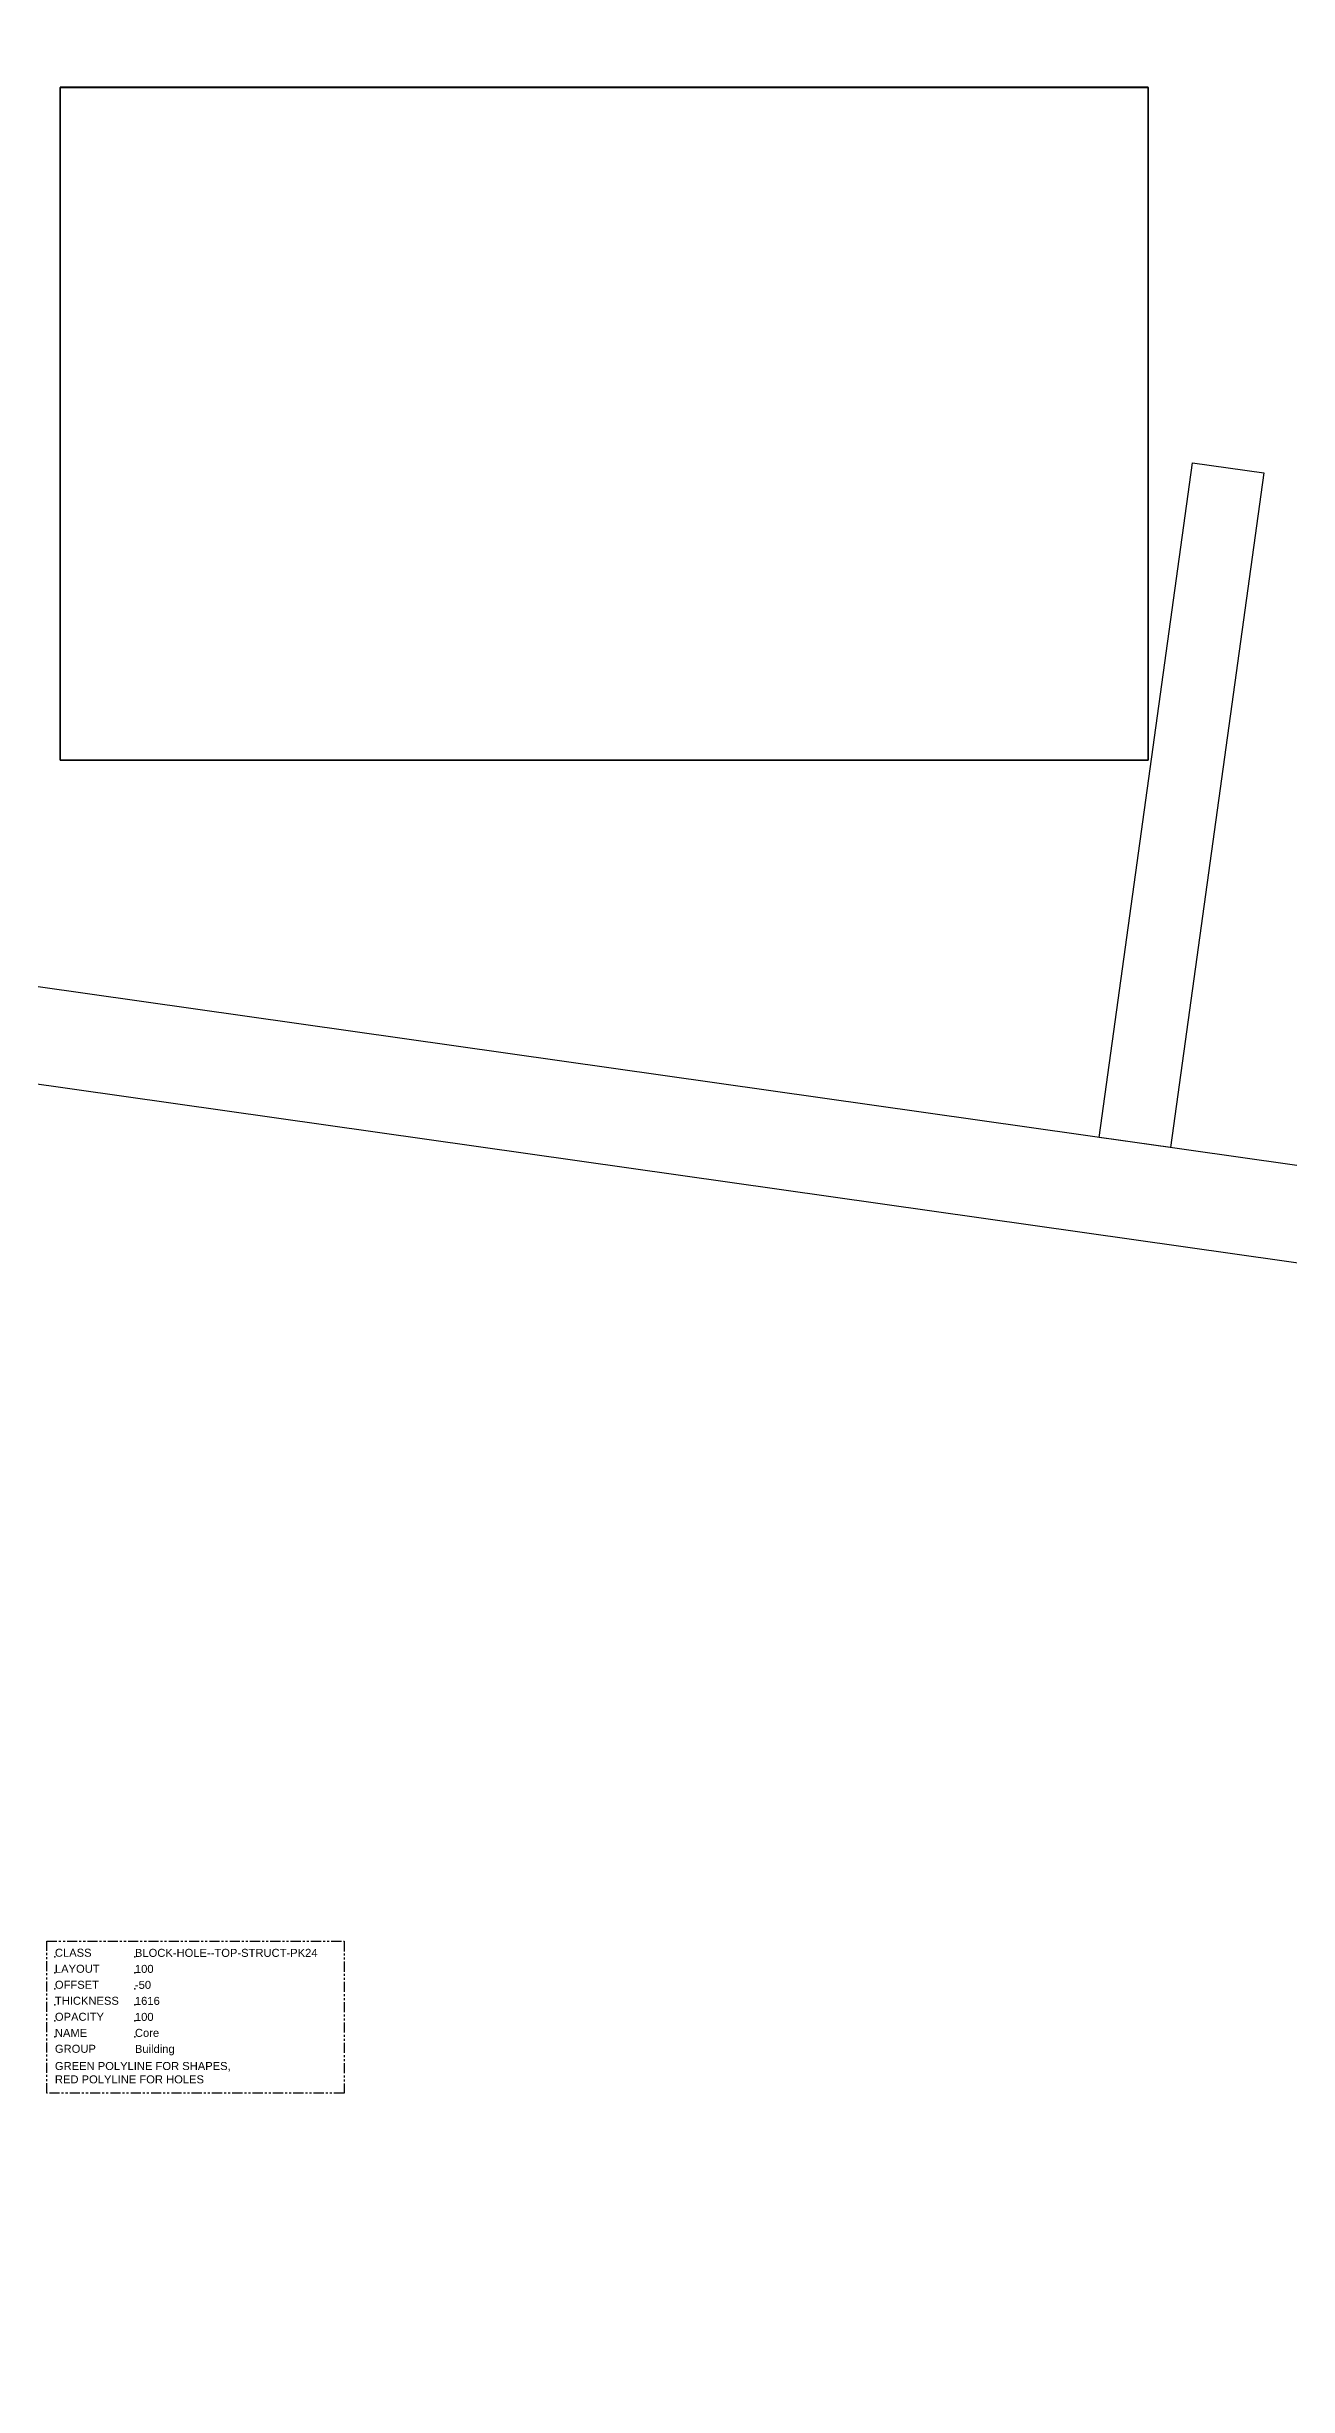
# Model space of a CAD drawing. Header units: millimetres. Extents: x 1822 to 16527, y -301 to 9797.
# Drawn here: x 10909 to 11685, y 7019 to 8481 of the extents above; entities that cross this region are included whole.
import ezdxf

# ---------------------------------------------------------------- set-up
doc = ezdxf.new("R2010")
doc.units = ezdxf.units.MM
doc.linetypes.add('PHANTOM', pattern=[12.7, 6.35, -1.27, 1.27, -1.27, 1.27, -1.27])
doc.layers.add('PK24E-DATA', color=7, linetype='Continuous')
doc.layers.add('S-Col', color=4, linetype='Continuous')
doc.layers.add('PK24E-HELPER', color=253, linetype='PHANTOM', true_color=0xa1a1a1)
doc.styles.get("Standard").update_dxf_attribs({"font": 'arial.ttf'})

# ---------------------------------------------------------------- blocks, each defined once
blk = doc.blocks.new('Temel1')
at = {"color": 3, "elevation": 0.4}
blk.add_lwpolyline([(469.6, 1209), (-748.4, 1200), (-738.9, -267.3), (-59.2, -359.2), (365, -392.2), (3174.3, -790.9), (3612.9, -838.8), (4047.6, -909.2), (4919.7, -1025.1), (6061.2, -1216.1), (6024.3, 1319.3), (4428.6, 1296.7), (3988.8, 1284.3), (469.6, 1209)], close=True, dxfattribs=at)
blk = doc.blocks.new('TemelCukur')
at = {"color": 3, "elevation": 0.4}
blk.add_lwpolyline([(469.6, 1209), (-748.4, 1200), (-738.9, -267.3), (-59.2, -359.2), (365, -392.2), (3174.3, -790.9), (3612.9, -838.8), (4047.6, -909.2), (4919.7, -1025.1), (6061.2, -1216.1), (6024.3, 1319.3), (4428.6, 1296.7), (3988.8, 1284.3), (469.6, 1209)], close=True, dxfattribs=at)
at = {"color": 1, "elevation": 0.4}
blk.add_lwpolyline([(451.5, -200.2), (1131.4, -200.2), (1131.4, 220.1), (451.5, 220.1)], close=True, dxfattribs=at)
blk = doc.blocks.new('Perde')
at = {"color": 3, "elevation": 0.4}
blk.add_lwpolyline([(469.6, 1209), (-748.4, 1200), (-738.9, -267.3), (-59.2, -359.2), (365, -392.2), (3174.3, -790.9), (3612.9, -838.8), (4047.6, -909.2), (4919.7, -1025.1), (6061.2, -1216.1), (6024.3, 1319.3), (4428.6, 1296.7), (3988.8, 1284.3), (469.6, 1209)], close=True, dxfattribs=at)
at = {"color": 1, "elevation": 0.4}
blk.add_lwpolyline([(3990.3, 1224.4), (4429.9, 1236.8), (5965.2, 1258.4), (6000.2, -1145.1), (4928.6, -965.8), (4056.3, -849.8), (3621, -779.3), (3181.8, -731.3), (371.6, -332.5), (-52.8, -299.5), (-679.2, -214.9), (-688, 1140.4), (470.5, 1149), (3990.3, 1224.4)], close=True, dxfattribs=at)
blk = doc.blocks.new('kolonlar')
at = {"layer": 'S-Col', "color": 3, "elevation": 0.4}
blk.add_lwpolyline([(1203.7, -20.7), (1145.4, -442.3), (1100.9, -436), (1159.1, -14.5)], close=True, dxfattribs=at)
blk = doc.blocks.new('*U75')
for p in [(0, 0), (50, 0), (0, -10), (0, -10), (50, -10), (50, -10), (0, -20), (0, -20), (50, -20), (50, -20), (0, -30), (0, -30), (0, -40), (0, -40), (50, -30), (50, -30), (50, -40), (50, -40), (0, -50), (50, -50)]:
    blk.add_point(p)
blk = doc.blocks.new('BLOCK-HOLE--TOP-STRUCT-PK24')
at = {"color": 0, "linetype": 'PHANTOM'}
blk.add_lwpolyline([(0, 0), (185.8, 0), (185.8, -95), (0, -95)], close=True, dxfattribs=at)
at = {"layer": 'PK24E-HELPER'}
blk.add_point((5.1, -9.8), dxfattribs=at)
at = {"layer": 'PK24E-DATA'}
blk.add_blockref('*U75', (5.1, -9.8), dxfattribs=at)
at = {"layer": 'PK24E-DATA', "char_height": 5, "attachment_point": 7}
for s, width, insert in [('CLASS', 42.855, (5.1, -9.8)), ('OFFSET', 42.855, (5.1, -29.8)), ('LAYOUT', 42.855, (5.1, -19.8)), ('THICKNESS', 42.855, (5.1, -39.8)), ('OPACITY', 50.684, (5.1, -49.8)), ('NAME', 50.684, (5.1, -59.8)), ('GROUP', 50.684, (5.1, -69.8)), ('GREEN POLYLINE FOR SHAPES, \\PRED POLYLINE FOR HOLES', 118.66, (5.1, -88.9))]:
    blk.add_mtext_dynamic_manual_height_columns(s, width=width, gutter_width=17.5, heights=[0], dxfattribs=dict(at, insert=insert))
at = {"layer": 'PK24E-DATA'}
for tag, p in [('COMP_TYPE', (55.1, -9.8)), ('OFFSET', (55.1, -29.8)), ('LAYOUT_ID', (55.1, -19.8)), ('THICKNESS', (55.1, -39.8)), ('OPACITY', (55.1, -49.8)), ('NAME', (55.1, -59.8)), ('GROUP', (55.1, -69.8))]:
    blk.add_attdef(tag, p, '', height=5, dxfattribs=at)
blk = doc.blocks.new('Cekirdek')
blk.add_blockref('BLOCK-HOLE--TOP-STRUCT-PK24', (443.2, -938.1, 1.2)).add_auto_attribs({'THICKNESS': '1616', 'COMP_TYPE': 'BLOCK-HOLE--TOP-STRUCT-PK24', 'LAYOUT_ID': '100', 'OFFSET': '-50', 'OPACITY': '100', 'NAME': 'Core', 'GROUP': 'Building'})

msp = doc.modelspace()

# ---------------------------------------------------------------- linework, layer by layer
at = {"color": 3, "elevation": -0.815}
msp.add_lwpolyline([(10935.26, 9444.227), (9717.295, 9435.196), (9726.806, 7967.897), (10406.466, 7876.046), (10830.69, 7843.028), (13639.997, 7444.37), (14078.601, 7396.474), (14513.216, 7326.043), (15385.403, 7210.124), (16526.896, 7019.096), (16490.01, 9554.495), (14894.26, 9531.97), (14454.506, 9519.578), (10935.26, 9444.227)], close=True, dxfattribs=at)
at = {"elevation": -0.815}
msp.add_lwpolyline([(10917.206, 8455.283), (11597.032, 8455.283), (11597.032, 8035.046), (10917.206, 8035.046)], close=True, dxfattribs=at)

# ---------------------------------------------------------------- block references
for name in ['Temel1', 'TemelCukur', 'Perde', 'kolonlar', 'Cekirdek']:
    msp.add_blockref(name, (10465.664, 8235.232, -1.185))

doc.saveas('drawing.dxf')
